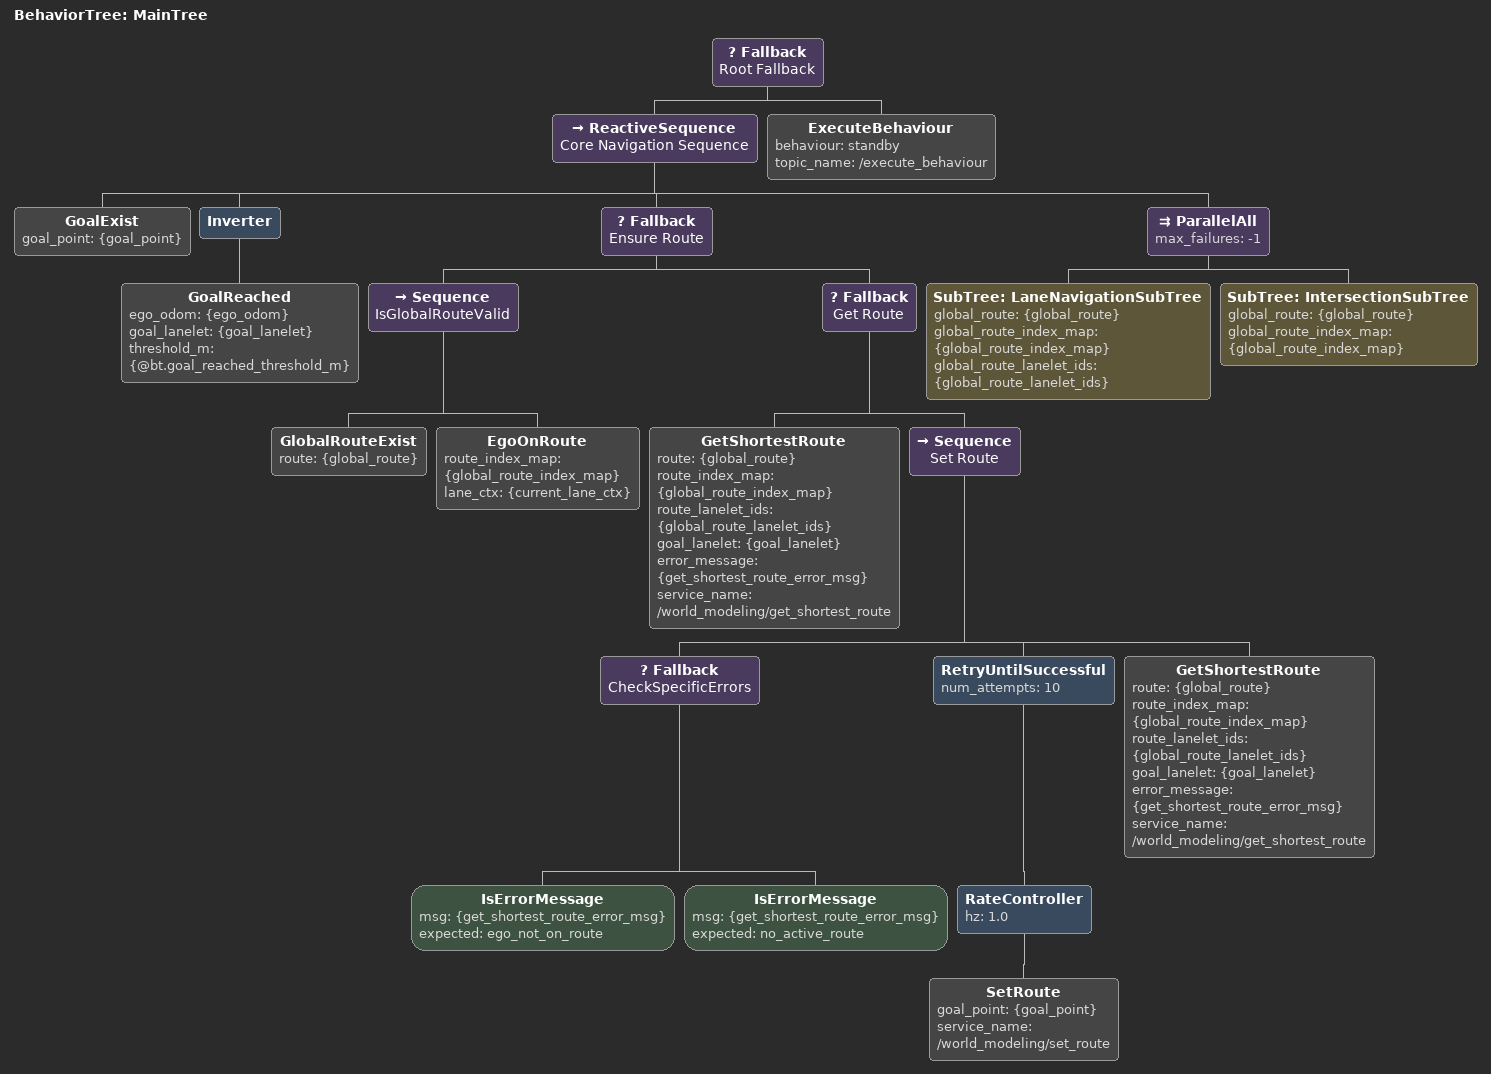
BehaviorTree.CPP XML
<root BTCPP_format="4" main_tree_to_execute="MainTree">
    <include path="subtrees/intersection.xml" />
    <include path="subtrees/lane_navigation.xml" />
    <BehaviorTree ID="MainTree">
        <Fallback name="Root Fallback">

            <!-- Reactive Sequence to check if we have a valid goal and route -->
            <ReactiveSequence name="Core Navigation Sequence">
                <!-- Ensure goal exists -->
                <GoalExist goal_point="{goal_point}" />

                <!-- Ensure goal is not reached -->
                <Inverter>
                    <GoalReached ego_odom="{ego_odom}" goal_lanelet="{goal_lanelet}"
                        threshold_m="{@bt.goal_reached_threshold_m}" />
                </Inverter>

                <!-- Ensure path exists -->
                <Fallback name="Ensure Route">

                    <Sequence name="IsGlobalRouteValid">
                        <GlobalRouteExist route="{global_route}" />
                        <EgoOnRoute route_index_map="{global_route_index_map}"
                            lane_ctx="{current_lane_ctx}" />
                    </Sequence>

                    <Fallback name="Get Route">

                        <GetShortestRoute
                            route="{global_route}"
                            route_index_map="{global_route_index_map}"
                            route_lanelet_ids="{global_route_lanelet_ids}"
                            goal_lanelet="{goal_lanelet}"
                            error_message="{get_shortest_route_error_msg}"
                            service_name="/world_modeling/get_shortest_route" />

                        <Sequence name="Set Route">
                            <Fallback name="CheckSpecificErrors">
                                <IsErrorMessage msg="{get_shortest_route_error_msg}"
                                    expected="ego_not_on_route" />
                                <IsErrorMessage msg="{get_shortest_route_error_msg}"
                                    expected="no_active_route" />
                            </Fallback>

                            <RetryUntilSuccessful num_attempts="10">
                                <RateController hz="1.0">
                                    <SetRoute goal_point="{goal_point}"
                                        service_name="/world_modeling/set_route" />
                                </RateController>
                            </RetryUntilSuccessful>

                            <GetShortestRoute route="{global_route}"
                                route_index_map="{global_route_index_map}"
                                route_lanelet_ids="{global_route_lanelet_ids}"
                                goal_lanelet="{goal_lanelet}"
                                error_message="{get_shortest_route_error_msg}"
                                service_name="/world_modeling/get_shortest_route" />

                        </Sequence>
                    </Fallback>

                </Fallback>

                <!-- navigation and intersection behaviour run in parallel -->
                <ParallelAll max_failures="-1">

                    <!-- NAVIGATION -->
                    <SubTree ID="LaneNavigationSubTree"
                        global_route="{global_route}"
                        global_route_index_map="{global_route_index_map}"
                        global_route_lanelet_ids="{global_route_lanelet_ids}"
                    />

                    <!-- NAVIGATION -->

                    <!-- INTERSECTION -->

                    <SubTree ID="IntersectionSubTree"
                        global_route="{global_route}"
                        global_route_index_map="{global_route_index_map}"
                    />

                    <!-- INTERSECTION -->
                </ParallelAll>

            </ReactiveSequence>

            <!-- If no goal exists or goal is reached or we failed to get route -->
            <ExecuteBehaviour behaviour="standby" topic_name="/execute_behaviour" />

        </Fallback>
    </BehaviorTree>
</root>
